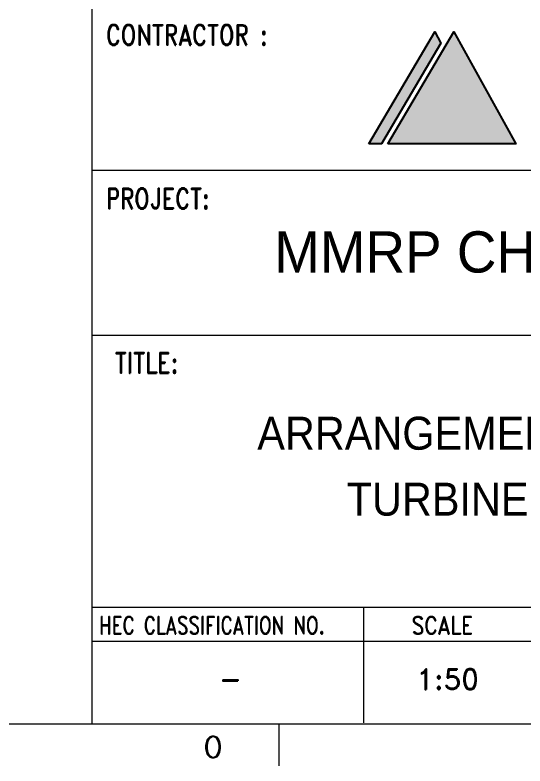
# Model space of a CAD drawing. Header units: millimetres. Extents: x 63700 to 182600, y -289551 to -205451.
# Drawn here: x 111351 to 115726, y -246981 to -240543 of the extents above; entities that cross this region are included whole.
import ezdxf
from ezdxf.enums import TextEntityAlignment as Align

# ---------------------------------------------------------------- set-up
doc = ezdxf.new("R2010")
doc.units = ezdxf.units.MM
doc.header["$LTSCALE"] = 50
doc.layers.add('1', color=7, linetype='Continuous')
doc.layers.add('Layer 1', color=7, linetype='Continuous')
doc.layers.add('TAN-TIT', color=30, linetype='Continuous', lineweight=0)
doc.styles.add('COM', font='COMPLEX', dxfattribs={"height": 5})
doc.styles.add('KJR', font='arial.ttf', dxfattribs={"width": 0.8})
doc.styles.add('RD', font='sanss___.ttf')
doc.styles.add('RD20', font='ROMAND.SHX', dxfattribs={"width": 0.8, "height": 2})
doc.styles.add('RD6', font='ROMAND.shx', dxfattribs={"width": 0.83, "height": 6})

# ---------------------------------------------------------------- blocks, each defined once
blk = doc.blocks.new('BORDER')
h = blk.add_hatch(color=256)
h.dxf.hatch_style = 1
h.paths.add_polyline_path([(205662, 27257), (203394, 23418), (207793, 23418)])
h.paths.add_polyline_path([(205220, 26872), (205007, 27257), (202740, 23418), (203179, 23418)])
at = {"layer": 'Layer 1'}
for points in [[(202740, 23418), (205007, 27257), (205220, 26872), (203179, 23418), (202740, 23418)], [(203394, 23418), (205662, 27257), (207793, 23418), (203394, 23418)]]:
    blk.add_lwpolyline(points, dxfattribs=at)
at = {"layer": 'TAN-TIT'}
for p, q in [((193237, 44987), (193237, 3520)), ((193237, 22508), (232823, 22508)), ((193237, 16852), (232823, 16852)), ((193237, 7521), (232823, 7521)), ((202568, 7521), (202568, 3563)), ((232823, 6348), (193237, 6348)), ((4977, 3520), (232823, 3520)), ((199656, 3520), (199656, 2078))]:
    blk.add_line(p, q, dxfattribs=at)
at = {"style": 'KJR', "width": 0.9519}
blk.add_text('MMRP CHALK RIVER PROJECT', height=1413.79, dxfattribs=at).set_placement((199500, 19000), (227600, 19000), align=Align.FIT)
at = {"layer": 'TAN-TIT', "style": 'RD6'}
for s, height, width, p in [('CONTRACTOR :', 706.9, 0.8, (193724, 26794)), ('PROJECT:', 706.9, 0.8, (193724, 21182)), ('TITLE:', 706.9, 0.8, (194025, 15551)), ('HEC CLASSIFICATION NO.', 612, 0.75, (193489, 6598)), ('SCALE', 612, 0.83, (204216, 6594))]:
    blk.add_text(s, height=height, dxfattribs=dict(at, width=width)).set_placement(p)
at = {"layer": 'TAN-TIT', "style": 'COM'}
blk.add_text('O', height=721, dxfattribs=at).set_placement((197060, 2366))

msp = doc.modelspace()

# ---------------------------------------------------------------- block references
at = {"layer": '1', "xscale": 0.25, "yscale": 0.25, "zscale": 0.25}
msp.add_blockref('BORDER', (63700.3, -247500.7), dxfattribs=at)

# ---------------------------------------------------------------- texts
at = {"style": 'RD', "width": 0.9}
for s, p in [('ARRANGEMENT FOR AP BUILDING (20/21)', (113429.8, -244269.6)), ('TURBINE HALL FOUNDATION (1/3)', (114196.7, -244835.1))]:
    msp.add_text(s, height=282.759, dxfattribs=at).set_placement(p)
at = {"style": 'RD20'}
for s, height, p in [('1:50', 176.72, (115062.8, -246326.2)), ('1:50', 176.72, (115062.8, -246326.2)), ('-', 176.7, (113199, -246326.2)), ('-', 176.7, (113199, -246326.2))]:
    msp.add_text(s, height=height, dxfattribs=at).set_placement(p, align=Align.CENTER)

doc.saveas('drawing.dxf')
